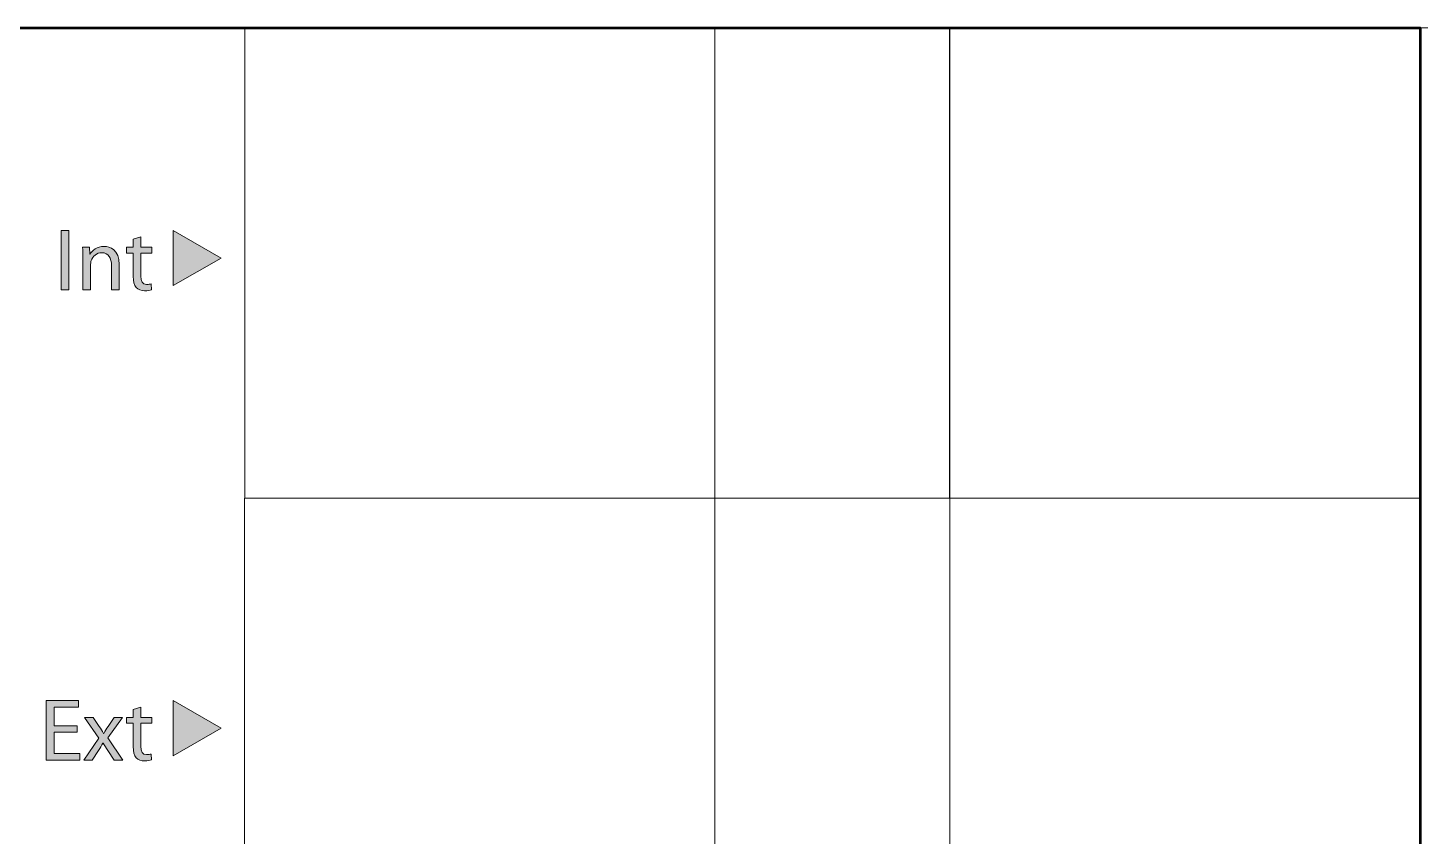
# Model space of a CAD drawing. Header units: inches. Extents: x 1 to 361, y -269 to -1.
# Drawn here: x 220.63 to 268, y -168.51 to -141 of the extents above; entities that cross this region are included whole.
import ezdxf

# ---------------------------------------------------------------- set-up
doc = ezdxf.new("R2010")
doc.units = ezdxf.units.IN
doc.header["$MEASUREMENT"] = 0
doc.linetypes.add('AI-Linetype-7', pattern=[8.519487, 4.259743, -4.259743])
doc.layers.add('Layer 1', color=7, linetype='Continuous')

# ---------------------------------------------------------------- blocks, each defined once
blk = doc.blocks.new('block 19')
at = {"layer": 'Layer 1', "color": 7, "linetype": 'AI-Linetype-7', "lineweight": 9}
blk.add_lwpolyline([(122.377, -140.999), (341.753, -140.999)], dxfattribs=at)
blk = doc.blocks.new('block 18')
at = {"layer": 'Layer 1'}
blk.add_blockref('block 19', (0, 0), dxfattribs=at)
blk = doc.blocks.new('block 36')
at = {"layer": 'Layer 1'}
h = blk.add_hatch(color=7, dxfattribs=at)
h.dxf.hatch_style = 2
h.paths.add_polyline_path([(222.025, -147.896), (222.025, -149.916), (221.761, -149.916), (221.761, -147.896)])
h = blk.add_hatch(color=7, dxfattribs=at)
h.dxf.hatch_style = 2
edge = h.paths.add_edge_path()
edge.add_spline(control_points=[(224.472, -148.117), (224.472, -148.117), (224.472, -148.465), (224.472, -148.465), (224.472, -148.465), (224.85, -148.465), (224.85, -148.465), (224.85, -148.465), (224.85, -148.666), (224.85, -148.666), (224.85, -148.666), (224.472, -148.666), (224.472, -148.666), (224.472, -148.666), (224.472, -149.449), (224.472, -149.449), (224.472, -149.629), (224.523, -149.731), (224.67, -149.731), (224.741, -149.731), (224.784, -149.725), (224.823, -149.712), (224.823, -149.712), (224.835, -149.914), (224.835, -149.914), (224.784, -149.931), (224.703, -149.949), (224.601, -149.949), (224.478, -149.949), (224.379, -149.907), (224.316, -149.838), (224.244, -149.757), (224.214, -149.629), (224.214, -149.458), (224.214, -149.458), (224.214, -148.666), (224.214, -148.666), (224.214, -148.666), (223.989, -148.666), (223.989, -148.666), (223.989, -148.666), (223.989, -148.465), (223.989, -148.465), (223.989, -148.465), (224.214, -148.465), (224.214, -148.465), (224.214, -148.465), (224.214, -148.195), (224.214, -148.195), (224.214, -148.195), (224.472, -148.117), (224.472, -148.117)], knot_values=[0, 0, 0, 0, 1, 1, 1, 2, 2, 2, 3, 3, 3, 4, 4, 4, 5, 5, 5, 6, 6, 6, 7, 7, 7, 8, 8, 8, 9, 9, 9, 10, 10, 10, 11, 11, 11, 12, 12, 12, 13, 13, 13, 14, 14, 14, 15, 15, 15, 16, 16, 16, 17, 17, 17, 17], degree=3, periodic=1)
h = blk.add_hatch(color=7, dxfattribs=at)
h.dxf.hatch_style = 2
h.paths.add_polyline_path([(225.577, -149.771), (225.577, -147.895), (227.202, -148.833)])
h = blk.add_hatch(color=7, dxfattribs=at)
h.dxf.hatch_style = 2
edge = h.paths.add_edge_path()
edge.add_spline(control_points=[(222.502, -148.858), (222.502, -148.705), (222.499, -148.585), (222.49, -148.465), (222.49, -148.465), (222.724, -148.465), (222.724, -148.465), (222.724, -148.465), (222.739, -148.705), (222.739, -148.705), (222.739, -148.705), (222.745, -148.705), (222.745, -148.705), (222.817, -148.57), (222.984, -148.435), (223.225, -148.435), (223.425, -148.435), (223.738, -148.555), (223.738, -149.053), (223.738, -149.053), (223.738, -149.916), (223.738, -149.916), (223.738, -149.916), (223.474, -149.916), (223.474, -149.916), (223.474, -149.916), (223.474, -149.08), (223.474, -149.08), (223.474, -148.846), (223.387, -148.651), (223.137, -148.651), (222.967, -148.651), (222.832, -148.774), (222.784, -148.921), (222.772, -148.954), (222.766, -148.999), (222.766, -149.044), (222.766, -149.044), (222.766, -149.916), (222.766, -149.916), (222.766, -149.916), (222.502, -149.916), (222.502, -149.916), (222.502, -149.916), (222.502, -148.858), (222.502, -148.858)], knot_values=[0, 0, 0, 0, 1, 1, 1, 2, 2, 2, 3, 3, 3, 4, 4, 4, 5, 5, 5, 6, 6, 6, 7, 7, 7, 8, 8, 8, 9, 9, 9, 10, 10, 10, 11, 11, 11, 12, 12, 12, 13, 13, 13, 14, 14, 14, 15, 15, 15, 15], degree=3, periodic=1)
at = {"layer": 'Layer 1', "lineweight": 0}
for points in [[(222.025, -147.896), (222.025, -149.916), (221.761, -149.916), (221.761, -147.896), (222.025, -147.896)], [(225.577, -149.771), (225.577, -147.895), (227.202, -148.833), (225.577, -149.771)]]:
    blk.add_lwpolyline(points, dxfattribs=at)
for points, knots in [([(224.472, -148.117), (224.472, -148.117), (224.472, -148.465), (224.472, -148.465), (224.472, -148.465), (224.85, -148.465), (224.85, -148.465), (224.85, -148.465), (224.85, -148.666), (224.85, -148.666), (224.85, -148.666), (224.472, -148.666), (224.472, -148.666), (224.472, -148.666), (224.472, -149.449), (224.472, -149.449), (224.472, -149.629), (224.523, -149.731), (224.67, -149.731), (224.741, -149.731), (224.784, -149.725), (224.823, -149.712), (224.823, -149.712), (224.835, -149.914), (224.835, -149.914), (224.784, -149.931), (224.703, -149.949), (224.601, -149.949), (224.478, -149.949), (224.379, -149.907), (224.316, -149.838), (224.244, -149.757), (224.214, -149.629), (224.214, -149.458), (224.214, -149.458), (224.214, -148.666), (224.214, -148.666), (224.214, -148.666), (223.989, -148.666), (223.989, -148.666), (223.989, -148.666), (223.989, -148.465), (223.989, -148.465), (223.989, -148.465), (224.214, -148.465), (224.214, -148.465), (224.214, -148.465), (224.214, -148.195), (224.214, -148.195), (224.214, -148.195), (224.472, -148.117), (224.472, -148.117)], [0, 0, 0, 0, 1, 1, 1, 2, 2, 2, 3, 3, 3, 4, 4, 4, 5, 5, 5, 6, 6, 6, 7, 7, 7, 8, 8, 8, 9, 9, 9, 10, 10, 10, 11, 11, 11, 12, 12, 12, 13, 13, 13, 14, 14, 14, 15, 15, 15, 16, 16, 16, 17, 17, 17, 17]), ([(222.502, -148.858), (222.502, -148.705), (222.499, -148.585), (222.49, -148.465), (222.49, -148.465), (222.724, -148.465), (222.724, -148.465), (222.724, -148.465), (222.739, -148.705), (222.739, -148.705), (222.739, -148.705), (222.745, -148.705), (222.745, -148.705), (222.817, -148.57), (222.984, -148.435), (223.225, -148.435), (223.425, -148.435), (223.738, -148.555), (223.738, -149.053), (223.738, -149.053), (223.738, -149.916), (223.738, -149.916), (223.738, -149.916), (223.474, -149.916), (223.474, -149.916), (223.474, -149.916), (223.474, -149.08), (223.474, -149.08), (223.474, -148.846), (223.387, -148.651), (223.137, -148.651), (222.967, -148.651), (222.832, -148.774), (222.784, -148.921), (222.772, -148.954), (222.766, -148.999), (222.766, -149.044), (222.766, -149.044), (222.766, -149.916), (222.766, -149.916), (222.766, -149.916), (222.502, -149.916), (222.502, -149.916), (222.502, -149.916), (222.502, -148.858), (222.502, -148.858)], [0, 0, 0, 0, 1, 1, 1, 2, 2, 2, 3, 3, 3, 4, 4, 4, 5, 5, 5, 6, 6, 6, 7, 7, 7, 8, 8, 8, 9, 9, 9, 10, 10, 10, 11, 11, 11, 12, 12, 12, 13, 13, 13, 14, 14, 14, 15, 15, 15, 15])]:
    blk.add_open_spline(points, degree=3, knots=knots, dxfattribs=at)
blk = doc.blocks.new('block 41')
at = {"layer": 'Layer 1'}
h = blk.add_hatch(color=7, dxfattribs=at)
h.dxf.hatch_style = 2
h.paths.add_polyline_path([(222.304, -164.969), (221.522, -164.969), (221.522, -165.698), (222.397, -165.698), (222.397, -165.916), (221.258, -165.916), (221.258, -163.896), (222.353, -163.896), (222.353, -164.115), (221.522, -164.115), (221.522, -164.753), (222.304, -164.753)])
h = blk.add_hatch(color=7, dxfattribs=at)
h.dxf.hatch_style = 2
h.paths.add_polyline_path([(225.577, -165.771), (225.577, -163.895), (227.202, -164.833)])
h = blk.add_hatch(color=7, dxfattribs=at)
h.dxf.hatch_style = 2
edge = h.paths.add_edge_path()
edge.add_spline(control_points=[(224.473, -164.117), (224.473, -164.117), (224.473, -164.465), (224.473, -164.465), (224.473, -164.465), (224.85, -164.465), (224.85, -164.465), (224.85, -164.465), (224.85, -164.666), (224.85, -164.666), (224.85, -164.666), (224.473, -164.666), (224.473, -164.666), (224.473, -164.666), (224.473, -165.449), (224.473, -165.449), (224.473, -165.629), (224.524, -165.731), (224.671, -165.731), (224.742, -165.731), (224.784, -165.725), (224.823, -165.713), (224.823, -165.713), (224.835, -165.914), (224.835, -165.914), (224.784, -165.931), (224.704, -165.949), (224.602, -165.949), (224.478, -165.949), (224.38, -165.908), (224.316, -165.838), (224.245, -165.757), (224.214, -165.629), (224.214, -165.458), (224.214, -165.458), (224.214, -164.666), (224.214, -164.666), (224.214, -164.666), (223.99, -164.666), (223.99, -164.666), (223.99, -164.666), (223.99, -164.465), (223.99, -164.465), (223.99, -164.465), (224.214, -164.465), (224.214, -164.465), (224.214, -164.465), (224.214, -164.195), (224.214, -164.195), (224.214, -164.195), (224.473, -164.117), (224.473, -164.117)], knot_values=[0, 0, 0, 0, 1, 1, 1, 2, 2, 2, 3, 3, 3, 4, 4, 4, 5, 5, 5, 6, 6, 6, 7, 7, 7, 8, 8, 8, 9, 9, 9, 10, 10, 10, 11, 11, 11, 12, 12, 12, 13, 13, 13, 14, 14, 14, 15, 15, 15, 16, 16, 16, 17, 17, 17, 17], degree=3, periodic=1)
h = blk.add_hatch(color=7, dxfattribs=at)
h.dxf.hatch_style = 2
edge = h.paths.add_edge_path()
edge.add_spline(control_points=[(222.85, -164.465), (222.85, -164.465), (223.057, -164.777), (223.057, -164.777), (223.114, -164.858), (223.159, -164.93), (223.207, -165.011), (223.207, -165.011), (223.213, -165.011), (223.213, -165.011), (223.261, -164.927), (223.309, -164.852), (223.36, -164.774), (223.36, -164.774), (223.561, -164.465), (223.561, -164.465), (223.561, -164.465), (223.849, -164.465), (223.849, -164.465), (223.849, -164.465), (223.354, -165.167), (223.354, -165.167), (223.354, -165.167), (223.861, -165.916), (223.861, -165.916), (223.861, -165.916), (223.564, -165.916), (223.564, -165.916), (223.564, -165.916), (223.348, -165.59), (223.348, -165.59), (223.291, -165.506), (223.243, -165.425), (223.192, -165.338), (223.192, -165.338), (223.186, -165.338), (223.186, -165.338), (223.138, -165.425), (223.09, -165.503), (223.033, -165.59), (223.033, -165.59), (222.823, -165.916), (222.823, -165.916), (222.823, -165.916), (222.532, -165.916), (222.532, -165.916), (222.532, -165.916), (223.048, -165.176), (223.048, -165.176), (223.048, -165.176), (222.557, -164.465), (222.557, -164.465), (222.557, -164.465), (222.85, -164.465), (222.85, -164.465)], knot_values=[0, 0, 0, 0, 1, 1, 1, 2, 2, 2, 3, 3, 3, 4, 4, 4, 5, 5, 5, 6, 6, 6, 7, 7, 7, 8, 8, 8, 9, 9, 9, 10, 10, 10, 11, 11, 11, 12, 12, 12, 13, 13, 13, 14, 14, 14, 15, 15, 15, 16, 16, 16, 17, 17, 17, 18, 18, 18, 18], degree=3, periodic=1)
at = {"layer": 'Layer 1', "lineweight": 0}
for points in [[(222.304, -164.969), (221.522, -164.969), (221.522, -165.698), (222.397, -165.698), (222.397, -165.916), (221.258, -165.916), (221.258, -163.896), (222.353, -163.896), (222.353, -164.115), (221.522, -164.115), (221.522, -164.753), (222.304, -164.753), (222.304, -164.969)], [(225.577, -165.771), (225.577, -163.895), (227.202, -164.833), (225.577, -165.771)]]:
    blk.add_lwpolyline(points, dxfattribs=at)
for points, knots in [([(224.473, -164.117), (224.473, -164.117), (224.473, -164.465), (224.473, -164.465), (224.473, -164.465), (224.85, -164.465), (224.85, -164.465), (224.85, -164.465), (224.85, -164.666), (224.85, -164.666), (224.85, -164.666), (224.473, -164.666), (224.473, -164.666), (224.473, -164.666), (224.473, -165.449), (224.473, -165.449), (224.473, -165.629), (224.524, -165.731), (224.671, -165.731), (224.742, -165.731), (224.784, -165.725), (224.823, -165.713), (224.823, -165.713), (224.835, -165.914), (224.835, -165.914), (224.784, -165.931), (224.704, -165.949), (224.602, -165.949), (224.478, -165.949), (224.38, -165.908), (224.316, -165.838), (224.245, -165.757), (224.214, -165.629), (224.214, -165.458), (224.214, -165.458), (224.214, -164.666), (224.214, -164.666), (224.214, -164.666), (223.99, -164.666), (223.99, -164.666), (223.99, -164.666), (223.99, -164.465), (223.99, -164.465), (223.99, -164.465), (224.214, -164.465), (224.214, -164.465), (224.214, -164.465), (224.214, -164.195), (224.214, -164.195), (224.214, -164.195), (224.473, -164.117), (224.473, -164.117)], [0, 0, 0, 0, 1, 1, 1, 2, 2, 2, 3, 3, 3, 4, 4, 4, 5, 5, 5, 6, 6, 6, 7, 7, 7, 8, 8, 8, 9, 9, 9, 10, 10, 10, 11, 11, 11, 12, 12, 12, 13, 13, 13, 14, 14, 14, 15, 15, 15, 16, 16, 16, 17, 17, 17, 17]), ([(222.85, -164.465), (222.85, -164.465), (223.057, -164.777), (223.057, -164.777), (223.114, -164.858), (223.159, -164.93), (223.207, -165.011), (223.207, -165.011), (223.213, -165.011), (223.213, -165.011), (223.261, -164.927), (223.309, -164.852), (223.36, -164.774), (223.36, -164.774), (223.561, -164.465), (223.561, -164.465), (223.561, -164.465), (223.849, -164.465), (223.849, -164.465), (223.849, -164.465), (223.354, -165.167), (223.354, -165.167), (223.354, -165.167), (223.861, -165.916), (223.861, -165.916), (223.861, -165.916), (223.564, -165.916), (223.564, -165.916), (223.564, -165.916), (223.348, -165.59), (223.348, -165.59), (223.291, -165.506), (223.243, -165.425), (223.192, -165.338), (223.192, -165.338), (223.186, -165.338), (223.186, -165.338), (223.138, -165.425), (223.09, -165.503), (223.033, -165.59), (223.033, -165.59), (222.823, -165.916), (222.823, -165.916), (222.823, -165.916), (222.532, -165.916), (222.532, -165.916), (222.532, -165.916), (223.048, -165.176), (223.048, -165.176), (223.048, -165.176), (222.557, -164.465), (222.557, -164.465), (222.557, -164.465), (222.85, -164.465), (222.85, -164.465)], [0, 0, 0, 0, 1, 1, 1, 2, 2, 2, 3, 3, 3, 4, 4, 4, 5, 5, 5, 6, 6, 6, 7, 7, 7, 8, 8, 8, 9, 9, 9, 10, 10, 10, 11, 11, 11, 12, 12, 12, 13, 13, 13, 14, 14, 14, 15, 15, 15, 16, 16, 16, 17, 17, 17, 18, 18, 18, 18])]:
    blk.add_open_spline(points, degree=3, knots=knots, dxfattribs=at)
blk = doc.blocks.new('block 20')
at = {"layer": 'Layer 1', "color": 7, "lineweight": 53}
blk.add_lwpolyline([(268, -197), (219.967, -197), (219.967, -141), (268, -141), (268, -197)], dxfattribs=at)
at = {"layer": 'Layer 1', "color": 7, "lineweight": 18}
for points in [[(244, -157), (228.007, -157), (228.007, -141), (244, -141), (244, -157)], [(252, -157), (244, -157), (244, -141), (252, -141), (252, -157)], [(268, -157), (251.992, -157), (251.992, -141), (268, -141), (268, -157)], [(244, -157), (228.001, -157), (228.001, -173), (244, -173), (244, -157)], [(252, -157), (244, -157), (244, -173), (252, -173), (252, -157)], [(252, -157), (268, -157), (268, -173), (252, -173), (252, -157)]]:
    blk.add_lwpolyline(points, dxfattribs=at)
at = {"layer": 'Layer 1'}
for name in ['block 36', 'block 41']:
    blk.add_blockref(name, (0, 0), dxfattribs=at)
blk = doc.blocks.new('block 17')
at = {"layer": 'Layer 1'}
for name in ['block 18', 'block 20']:
    blk.add_blockref(name, (0, 0), dxfattribs=at)

msp = doc.modelspace()

# ---------------------------------------------------------------- block references
at = {"layer": 'Layer 1'}
msp.add_blockref('block 17', (0, 0), dxfattribs=at)

doc.saveas('drawing.dxf')
